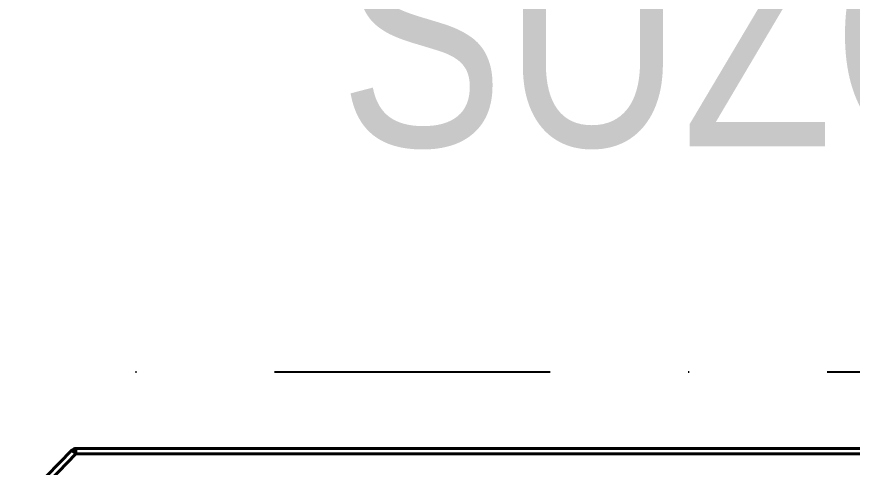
# Model space of a CAD drawing. Extents: x 58467 to 79089, y -33726 to -17391.
# Drawn here: x 78371.1 to 78446.8, y -19527.7 to -19486.9 of the extents above; entities that cross this region are included whole.
import ezdxf
from ezdxf.enums import TextEntityAlignment as Align

# ---------------------------------------------------------------- set-up
doc = ezdxf.new("R2010")
doc.units = 0
doc.header["$LTSCALE"] = 100
doc.linetypes.add('DASHDOT2', pattern=[0.5, 0.25, -0.125, 0, -0.125])
doc.layers.add('+ENTE-ST-DOSEME USTU KONDDRENAJ', color=110, linetype='DOSEMEUSTUKONDENSDRENAJ_LINE', lineweight=40)
doc.layers.add('BA_axis', color=5, linetype='DASHDOT2')
doc.layers.add('BA_text_material', color=12, linetype='Continuous')
doc.styles.add('text1', font='arial.ttf', dxfattribs={"height": 20})
doc.styles.add('text2', font='arial.ttf', dxfattribs={"width": 0.8})
doc.linetypes.add('DOSEMEUSTUKONDENSDRENAJ_LINE', pattern='A,300,-40,["CD",Standard,S=15,R=0,X=-35,Y=-7.5],0', length=340)

# ---------------------------------------------------------------- blocks, each defined once
blk = doc.blocks.new('*U176')
blk.add_line((0, 0), (0, -696))
at = {"linetype": 'Continuous', "style": 'text1'}
blk.add_attdef('1', text='', height=40, dxfattribs=at).set_placement((0, 38), align=Align.MIDDLE)
blk = doc.blocks.new('AXIS')
at = {"layer": 'BA_axis', "xscale": -1, "rotation": 270}
blk.add_blockref('*U176', (4176.09, -31967.267), dxfattribs=at)
blk = doc.blocks.new('4. KAT SOL')
at = {"color": 3}
for p, q in [((54063.248, -32230.72, -3.539), (54066.679, -32227.198, -3.539)), ((54067.032, -32227.552, -3.539), (54063.601, -32231.073, -3.539)), ((54067.032, -32227.552, -3.539), (54066.679, -32227.198, -3.539)), ((54067.032, -32227.052, -3.539), (54183.081, -32227.052, -3.539)), ((54067.032, -32227.552, -3.539), (54067.032, -32227.052, -3.539)), ((54183.081, -32227.552, -3.539), (54067.032, -32227.552, -3.539))]:
    blk.add_line(p, q, dxfattribs=at)
at = {"color": 3, "extrusion": (0, 0, -1)}
blk.add_arc((-54067.032, -32227.552, 3.539), 0.5, 45, 90, dxfattribs=at)

msp = doc.modelspace()

# ---------------------------------------------------------------- block references
at = {"layer": '+ENTE-ST-DOSEME USTU KONDDRENAJ', "color": 3, "linetype": 'Continuous'}
msp.add_blockref('4. KAT SOL', (24309.411, 12701.082), dxfattribs=at)
at = {"layer": 'BA_axis'}
msp.add_blockref('AXIS', (74644.149, 12448.205), dxfattribs=at)

# ---------------------------------------------------------------- texts
at = {"layer": 'BA_text_material', "style": 'text2', "width": 0.8}
msp.add_text('SÜZGEÇ', height=20, dxfattribs=at).set_placement((78400.327, -19498.605))

doc.saveas('drawing.dxf')
